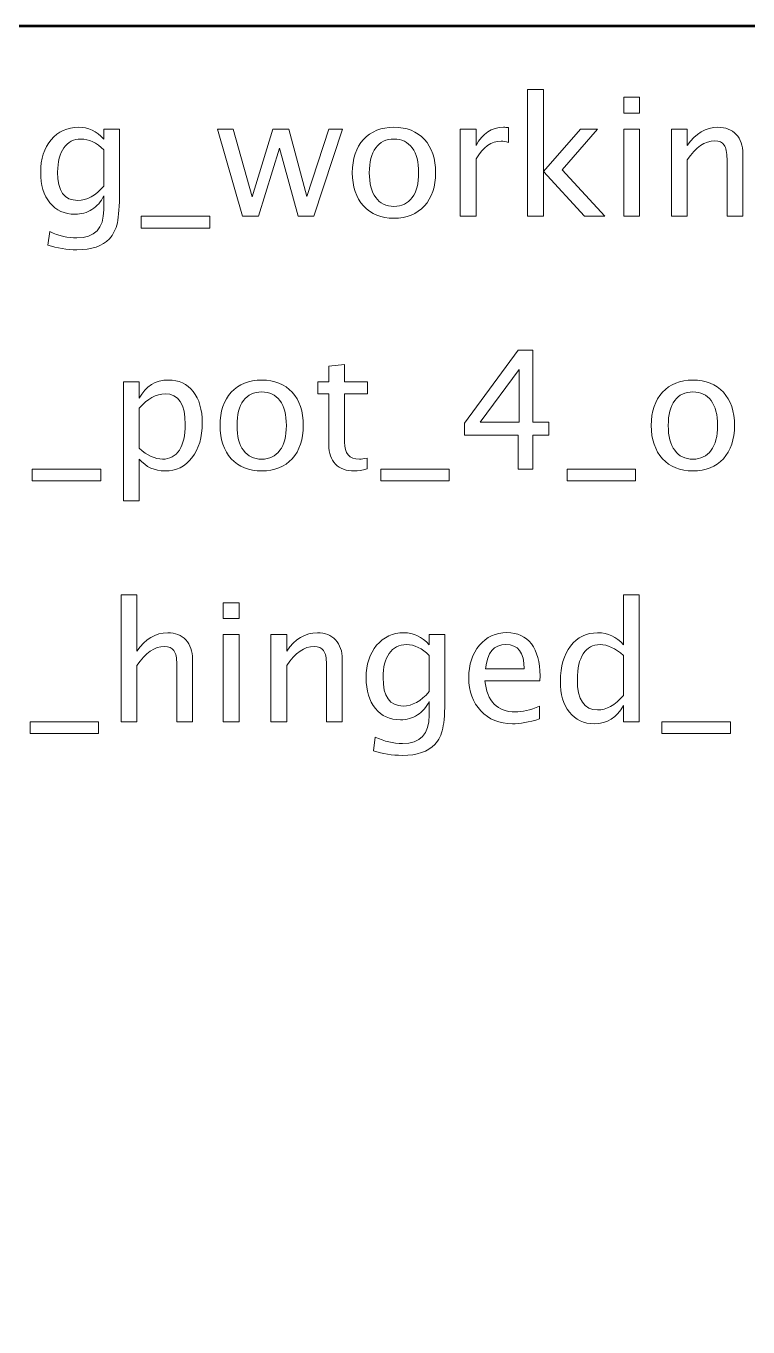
# Model space of a CAD drawing. Header units: centimetres. Extents: x -10.4 to 10.4, y -14.9 to 14.9.
# Drawn here: x 1.85 to 4.326, y 10.486 to 14.95 of the extents above; entities that cross this region are included whole.
import ezdxf

# ---------------------------------------------------------------- set-up
doc = ezdxf.new("R2010")
doc.units = ezdxf.units.CM
doc.header["$MEASUREMENT"] = 0
doc.layers.add('Layer 1', color=7, linetype='Continuous')

msp = doc.modelspace()

# ---------------------------------------------------------------- linework, layer by layer
at = {"layer": 'Layer 1', "lineweight": 53}
msp.add_open_spline([(-10.45, -14.45), (-10.45, -14.45), (-10.45, 14.45), (-10.45, 14.45), (-10.45, 14.45), (-10.45, 14.72614), (-10.22614, 14.95), (-9.95, 14.95), (-9.95, 14.95), (-9.95, 14.95), (9.95, 14.95), (9.95, 14.95), (9.95, 14.95), (10.22614, 14.95), (10.45, 14.72614), (10.45, 14.45), (10.45, 14.45), (10.45, 14.45), (10.45, -14.45), (10.45, -14.45), (10.45, -14.45), (10.45, -14.72614), (10.22614, -14.95), (9.95, -14.95), (9.95, -14.95), (9.95, -14.95), (-9.95, -14.95), (-9.95, -14.95), (-9.95, -14.95), (-10.22614, -14.95), (-10.45, -14.72614), (-10.45, -14.45)], degree=3, knots=[0, 0, 0, 0, 0.1111111, 0.1111111, 0.1111111, 0.1111111, 0.2222222, 0.2222222, 0.2222222, 0.2222222, 0.3333333, 0.3333333, 0.3333333, 0.3333333, 0.4444444, 0.4444444, 0.4444444, 0.4444444, 0.5555556, 0.5555556, 0.5555556, 0.5555556, 0.6666667, 0.6666667, 0.6666667, 0.6666667, 0.7777778, 0.7777778, 0.7777778, 0.7777778, 1, 1, 1, 1], dxfattribs=at)
at = {"layer": 'Layer 1', "color": 5, "lineweight": 9}
for points, knots in [([(3.5703, 14.29732), (3.5703, 14.29732), (3.5703, 14.7325), (3.5703, 14.7325), (3.5703, 14.7325), (3.5703, 14.7325), (3.62448, 14.7325), (3.62448, 14.7325), (3.62448, 14.7325), (3.62448, 14.7325), (3.62448, 14.45132), (3.62448, 14.45132), (3.62448, 14.45132), (3.62448, 14.45132), (3.75148, 14.59647), (3.75148, 14.59647), (3.75148, 14.59647), (3.75148, 14.59647), (3.81, 14.59647), (3.81, 14.59647), (3.81, 14.59647), (3.81, 14.59647), (3.68864, 14.45687), (3.68864, 14.45687), (3.68864, 14.45687), (3.68864, 14.45687), (3.83539, 14.29732), (3.83539, 14.29732), (3.83539, 14.29732), (3.83539, 14.29732), (3.76559, 14.29732), (3.76559, 14.29732), (3.76559, 14.29732), (3.76559, 14.29732), (3.62448, 14.45075), (3.62448, 14.45075), (3.62448, 14.45075), (3.62448, 14.45075), (3.62448, 14.29732), (3.62448, 14.29732), (3.62448, 14.29732), (3.62448, 14.29732), (3.5703, 14.29732), (3.5703, 14.29732)], [0, 0, 0, 0, 0.0833333, 0.0833333, 0.0833333, 0.0833333, 0.1666667, 0.1666667, 0.1666667, 0.1666667, 0.25, 0.25, 0.25, 0.25, 0.3333333, 0.3333333, 0.3333333, 0.3333333, 0.4166667, 0.4166667, 0.4166667, 0.4166667, 0.5, 0.5, 0.5, 0.5, 0.5833333, 0.5833333, 0.5833333, 0.5833333, 0.6666667, 0.6666667, 0.6666667, 0.6666667, 0.75, 0.75, 0.75, 0.75, 0.8333333, 0.8333333, 0.8333333, 0.8333333, 1, 1, 1, 1]), ([(3.90022, 14.65122), (3.90022, 14.65122), (3.90022, 14.70541), (3.90022, 14.70541), (3.90022, 14.70541), (3.90022, 14.70541), (3.9544, 14.70541), (3.9544, 14.70541), (3.9544, 14.70541), (3.9544, 14.70541), (3.9544, 14.65122), (3.9544, 14.65122), (3.9544, 14.65122), (3.9544, 14.65122), (3.90022, 14.65122), (3.90022, 14.65122)], [0, 0, 0, 0, 0.2, 0.2, 0.2, 0.2, 0.4, 0.4, 0.4, 0.4, 0.6, 0.6, 0.6, 0.6, 1, 1, 1, 1]), ([(1.92468, 14.19798), (1.92468, 14.19798), (1.93107, 14.24483), (1.93107, 14.24483), (1.93107, 14.24483), (1.96249, 14.23015), (1.99363, 14.22281), (2.02439, 14.22281), (2.02439, 14.22281), (2.08545, 14.22281), (2.11602, 14.25518), (2.11602, 14.3198), (2.11602, 14.3198), (2.11602, 14.3198), (2.11602, 14.36684), (2.11602, 14.36684), (2.11602, 14.36684), (2.10661, 14.34699), (2.09325, 14.33166), (2.07585, 14.32065), (2.07585, 14.32065), (2.05845, 14.30964), (2.03907, 14.30409), (2.01771, 14.30409), (2.01771, 14.30409), (1.9815, 14.30409), (1.9528, 14.31708), (1.93164, 14.34304), (1.93164, 14.34304), (1.91047, 14.369), (1.89984, 14.40419), (1.89984, 14.44859), (1.89984, 14.44859), (1.89984, 14.49403), (1.91188, 14.53109), (1.93596, 14.55978), (1.93596, 14.55978), (1.96014, 14.58838), (1.99128, 14.60268), (2.02957, 14.60268), (2.02957, 14.60268), (2.06306, 14.60268), (2.09194, 14.58914), (2.11602, 14.56195), (2.11602, 14.56195), (2.11602, 14.56195), (2.11602, 14.59647), (2.11602, 14.59647), (2.11602, 14.59647), (2.11602, 14.59647), (2.17021, 14.59647), (2.17021, 14.59647), (2.17021, 14.59647), (2.17021, 14.59647), (2.17021, 14.37898), (2.17021, 14.37898), (2.17021, 14.37898), (2.17021, 14.33222), (2.16776, 14.2976), (2.16287, 14.27512), (2.16287, 14.27512), (2.15807, 14.25264), (2.14885, 14.2342), (2.13549, 14.2199), (2.13549, 14.2199), (2.11179, 14.19478), (2.07472, 14.18217), (2.02439, 14.18217), (2.02439, 14.18217), (1.98987, 14.18217), (1.95666, 14.18744), (1.92468, 14.19798)], [0, 0, 0, 0, 0.0526316, 0.0526316, 0.0526316, 0.0526316, 0.1052632, 0.1052632, 0.1052632, 0.1052632, 0.1578947, 0.1578947, 0.1578947, 0.1578947, 0.2105263, 0.2105263, 0.2105263, 0.2105263, 0.2631579, 0.2631579, 0.2631579, 0.2631579, 0.3157895, 0.3157895, 0.3157895, 0.3157895, 0.3684211, 0.3684211, 0.3684211, 0.3684211, 0.4210526, 0.4210526, 0.4210526, 0.4210526, 0.4736842, 0.4736842, 0.4736842, 0.4736842, 0.5263158, 0.5263158, 0.5263158, 0.5263158, 0.5789474, 0.5789474, 0.5789474, 0.5789474, 0.6315789, 0.6315789, 0.6315789, 0.6315789, 0.6842105, 0.6842105, 0.6842105, 0.6842105, 0.7368421, 0.7368421, 0.7368421, 0.7368421, 0.7894737, 0.7894737, 0.7894737, 0.7894737, 0.8421053, 0.8421053, 0.8421053, 0.8421053, 0.8947368, 0.8947368, 0.8947368, 0.8947368, 1, 1, 1, 1]), ([(3.11169, 14.29055), (3.06776, 14.29055), (3.03295, 14.30456), (3.00737, 14.3326), (3.00737, 14.3326), (2.98168, 14.36063), (2.96889, 14.39873), (2.96889, 14.4468), (2.96889, 14.4468), (2.96889, 14.49478), (2.98168, 14.53279), (3.00737, 14.56073), (3.00737, 14.56073), (3.03295, 14.58867), (3.06776, 14.60268), (3.11169, 14.60268), (3.11169, 14.60268), (3.15563, 14.60268), (3.19043, 14.58867), (3.21602, 14.56073), (3.21602, 14.56073), (3.2417, 14.53279), (3.2545, 14.49478), (3.2545, 14.4468), (3.2545, 14.4468), (3.2545, 14.39873), (3.2417, 14.36063), (3.21602, 14.3326), (3.21602, 14.3326), (3.19043, 14.30456), (3.15563, 14.29055), (3.11169, 14.29055)], [0, 0, 0, 0, 0.1111111, 0.1111111, 0.1111111, 0.1111111, 0.2222222, 0.2222222, 0.2222222, 0.2222222, 0.3333333, 0.3333333, 0.3333333, 0.3333333, 0.4444444, 0.4444444, 0.4444444, 0.4444444, 0.5555556, 0.5555556, 0.5555556, 0.5555556, 0.6666667, 0.6666667, 0.6666667, 0.6666667, 0.7777778, 0.7777778, 0.7777778, 0.7777778, 1, 1, 1, 1]), ([(3.33935, 14.29732), (3.33935, 14.29732), (3.33935, 14.59647), (3.33935, 14.59647), (3.33935, 14.59647), (3.33935, 14.59647), (3.39353, 14.59647), (3.39353, 14.59647), (3.39353, 14.59647), (3.39353, 14.59647), (3.39353, 14.53994), (3.39353, 14.53994), (3.39353, 14.53994), (3.41508, 14.5818), (3.44631, 14.60268), (3.48732, 14.60268), (3.48732, 14.60268), (3.49287, 14.60268), (3.49871, 14.60221), (3.50473, 14.60127), (3.50473, 14.60127), (3.50473, 14.60127), (3.50473, 14.55057), (3.50473, 14.55057), (3.50473, 14.55057), (3.49532, 14.55367), (3.48704, 14.55527), (3.47989, 14.55527), (3.47989, 14.55527), (3.44546, 14.55527), (3.41667, 14.53495), (3.39353, 14.49422), (3.39353, 14.49422), (3.39353, 14.49422), (3.39353, 14.29732), (3.39353, 14.29732), (3.39353, 14.29732), (3.39353, 14.29732), (3.33935, 14.29732), (3.33935, 14.29732)], [0, 0, 0, 0, 0.0909091, 0.0909091, 0.0909091, 0.0909091, 0.1818182, 0.1818182, 0.1818182, 0.1818182, 0.2727273, 0.2727273, 0.2727273, 0.2727273, 0.3636364, 0.3636364, 0.3636364, 0.3636364, 0.4545455, 0.4545455, 0.4545455, 0.4545455, 0.5454545, 0.5454545, 0.5454545, 0.5454545, 0.6363636, 0.6363636, 0.6363636, 0.6363636, 0.7272727, 0.7272727, 0.7272727, 0.7272727, 0.8181818, 0.8181818, 0.8181818, 0.8181818, 1, 1, 1, 1]), ([(4.06334, 14.29732), (4.06334, 14.29732), (4.06334, 14.59647), (4.06334, 14.59647), (4.06334, 14.59647), (4.06334, 14.59647), (4.11752, 14.59647), (4.11752, 14.59647), (4.11752, 14.59647), (4.11752, 14.59647), (4.11752, 14.53994), (4.11752, 14.53994), (4.11752, 14.53994), (4.14621, 14.5818), (4.1814, 14.60268), (4.22298, 14.60268), (4.22298, 14.60268), (4.24913, 14.60268), (4.26992, 14.5945), (4.28526, 14.57803), (4.28526, 14.57803), (4.30059, 14.56167), (4.3083, 14.53956), (4.3083, 14.5119), (4.3083, 14.5119), (4.3083, 14.5119), (4.3083, 14.29732), (4.3083, 14.29732), (4.3083, 14.29732), (4.3083, 14.29732), (4.25412, 14.29732), (4.25412, 14.29732), (4.25412, 14.29732), (4.25412, 14.29732), (4.25412, 14.49422), (4.25412, 14.49422), (4.25412, 14.49422), (4.25412, 14.51642), (4.25082, 14.53222), (4.24433, 14.54163), (4.24433, 14.54163), (4.23775, 14.55113), (4.22693, 14.55583), (4.21178, 14.55583), (4.21178, 14.55583), (4.17848, 14.55583), (4.14706, 14.5341), (4.11752, 14.49064), (4.11752, 14.49064), (4.11752, 14.49064), (4.11752, 14.29732), (4.11752, 14.29732), (4.11752, 14.29732), (4.11752, 14.29732), (4.06334, 14.29732), (4.06334, 14.29732)], [0, 0, 0, 0, 0.0666667, 0.0666667, 0.0666667, 0.0666667, 0.1333333, 0.1333333, 0.1333333, 0.1333333, 0.2, 0.2, 0.2, 0.2, 0.2666667, 0.2666667, 0.2666667, 0.2666667, 0.3333333, 0.3333333, 0.3333333, 0.3333333, 0.4, 0.4, 0.4, 0.4, 0.4666667, 0.4666667, 0.4666667, 0.4666667, 0.5333333, 0.5333333, 0.5333333, 0.5333333, 0.6, 0.6, 0.6, 0.6, 0.6666667, 0.6666667, 0.6666667, 0.6666667, 0.7333333, 0.7333333, 0.7333333, 0.7333333, 0.8, 0.8, 0.8, 0.8, 0.8666667, 0.8666667, 0.8666667, 0.8666667, 1, 1, 1, 1]), ([(2.11602, 14.4008), (2.11602, 14.4008), (2.11602, 14.52488), (2.11602, 14.52488), (2.11602, 14.52488), (2.09213, 14.54962), (2.06607, 14.56204), (2.03794, 14.56204), (2.03794, 14.56204), (2.01292, 14.56204), (1.99335, 14.55207), (1.97924, 14.53203), (1.97924, 14.53203), (1.96503, 14.51209), (1.95798, 14.48434), (1.95798, 14.44897), (1.95798, 14.44897), (1.95798, 14.38396), (1.98103, 14.35151), (2.02722, 14.35151), (2.02722, 14.35151), (2.05864, 14.35151), (2.08827, 14.36797), (2.11602, 14.4008)], [0, 0, 0, 0, 0.1428571, 0.1428571, 0.1428571, 0.1428571, 0.2857143, 0.2857143, 0.2857143, 0.2857143, 0.4285714, 0.4285714, 0.4285714, 0.4285714, 0.5714286, 0.5714286, 0.5714286, 0.5714286, 0.7142857, 0.7142857, 0.7142857, 0.7142857, 1, 1, 1, 1]), ([(2.59269, 14.29732), (2.59269, 14.29732), (2.5069, 14.59647), (2.5069, 14.59647), (2.5069, 14.59647), (2.5069, 14.59647), (2.55977, 14.59647), (2.55977, 14.59647), (2.55977, 14.59647), (2.55977, 14.59647), (2.62552, 14.36421), (2.62552, 14.36421), (2.62552, 14.36421), (2.62552, 14.36421), (2.69645, 14.59647), (2.69645, 14.59647), (2.69645, 14.59647), (2.69645, 14.59647), (2.75064, 14.59647), (2.75064, 14.59647), (2.75064, 14.59647), (2.75064, 14.59647), (2.81301, 14.36458), (2.81301, 14.36458), (2.81301, 14.36458), (2.81301, 14.36458), (2.88846, 14.59647), (2.88846, 14.59647), (2.88846, 14.59647), (2.88846, 14.59647), (2.93474, 14.59647), (2.93474, 14.59647), (2.93474, 14.59647), (2.93474, 14.59647), (2.83709, 14.29732), (2.83709, 14.29732), (2.83709, 14.29732), (2.83709, 14.29732), (2.78291, 14.29732), (2.78291, 14.29732), (2.78291, 14.29732), (2.78291, 14.29732), (2.71875, 14.53062), (2.71875, 14.53062), (2.71875, 14.53062), (2.71875, 14.53062), (2.64688, 14.29732), (2.64688, 14.29732), (2.64688, 14.29732), (2.64688, 14.29732), (2.59269, 14.29732), (2.59269, 14.29732)], [0, 0, 0, 0, 0.0714286, 0.0714286, 0.0714286, 0.0714286, 0.1428571, 0.1428571, 0.1428571, 0.1428571, 0.2142857, 0.2142857, 0.2142857, 0.2142857, 0.2857143, 0.2857143, 0.2857143, 0.2857143, 0.3571429, 0.3571429, 0.3571429, 0.3571429, 0.4285714, 0.4285714, 0.4285714, 0.4285714, 0.5, 0.5, 0.5, 0.5, 0.5714286, 0.5714286, 0.5714286, 0.5714286, 0.6428571, 0.6428571, 0.6428571, 0.6428571, 0.7142857, 0.7142857, 0.7142857, 0.7142857, 0.7857143, 0.7857143, 0.7857143, 0.7857143, 0.8571429, 0.8571429, 0.8571429, 0.8571429, 1, 1, 1, 1]), ([(3.1116, 14.33119), (3.13841, 14.33119), (3.15929, 14.34125), (3.17416, 14.36148), (3.17416, 14.36148), (3.18893, 14.38161), (3.19636, 14.41011), (3.19636, 14.4468), (3.19636, 14.4468), (3.19636, 14.4834), (3.18893, 14.51181), (3.17416, 14.53194), (3.17416, 14.53194), (3.15929, 14.55198), (3.13841, 14.56204), (3.1116, 14.56204), (3.1116, 14.56204), (3.08469, 14.56204), (3.06381, 14.55198), (3.04913, 14.53194), (3.04913, 14.53194), (3.03436, 14.51181), (3.02703, 14.4834), (3.02703, 14.4468), (3.02703, 14.4468), (3.02703, 14.41011), (3.03436, 14.38161), (3.04913, 14.36148), (3.04913, 14.36148), (3.06381, 14.34125), (3.08469, 14.33119), (3.1116, 14.33119)], [0, 0, 0, 0, 0.1111111, 0.1111111, 0.1111111, 0.1111111, 0.2222222, 0.2222222, 0.2222222, 0.2222222, 0.3333333, 0.3333333, 0.3333333, 0.3333333, 0.4444444, 0.4444444, 0.4444444, 0.4444444, 0.5555556, 0.5555556, 0.5555556, 0.5555556, 0.6666667, 0.6666667, 0.6666667, 0.6666667, 0.7777778, 0.7777778, 0.7777778, 0.7777778, 1, 1, 1, 1]), ([(3.90022, 14.29732), (3.90022, 14.29732), (3.90022, 14.59647), (3.90022, 14.59647), (3.90022, 14.59647), (3.90022, 14.59647), (3.9544, 14.59647), (3.9544, 14.59647), (3.9544, 14.59647), (3.9544, 14.59647), (3.9544, 14.29732), (3.9544, 14.29732), (3.9544, 14.29732), (3.9544, 14.29732), (3.90022, 14.29732), (3.90022, 14.29732)], [0, 0, 0, 0, 0.2, 0.2, 0.2, 0.2, 0.4, 0.4, 0.4, 0.4, 0.6, 0.6, 0.6, 0.6, 1, 1, 1, 1]), ([(2.245, 14.25668), (2.245, 14.25668), (2.245, 14.29732), (2.245, 14.29732), (2.245, 14.29732), (2.245, 14.29732), (2.4798, 14.29732), (2.4798, 14.29732), (2.4798, 14.29732), (2.4798, 14.29732), (2.4798, 14.25668), (2.4798, 14.25668), (2.4798, 14.25668), (2.4798, 14.25668), (2.245, 14.25668), (2.245, 14.25668)], [0, 0, 0, 0, 0.2, 0.2, 0.2, 0.2, 0.4, 0.4, 0.4, 0.4, 0.6, 0.6, 0.6, 0.6, 1, 1, 1, 1]), ([(3.53757, 13.42997), (3.53757, 13.42997), (3.53757, 13.54568), (3.53757, 13.54568), (3.53757, 13.54568), (3.53757, 13.54568), (3.35357, 13.54568), (3.35357, 13.54568), (3.35357, 13.54568), (3.35357, 13.54568), (3.35357, 13.58688), (3.35357, 13.58688), (3.35357, 13.58688), (3.35357, 13.58688), (3.53757, 13.83806), (3.53757, 13.83806), (3.53757, 13.83806), (3.53757, 13.83806), (3.58837, 13.83806), (3.58837, 13.83806), (3.58837, 13.83806), (3.58837, 13.83806), (3.58837, 13.59027), (3.58837, 13.59027), (3.58837, 13.59027), (3.58837, 13.59027), (3.64312, 13.59027), (3.64312, 13.59027), (3.64312, 13.59027), (3.64312, 13.59027), (3.64312, 13.54568), (3.64312, 13.54568), (3.64312, 13.54568), (3.64312, 13.54568), (3.58837, 13.54568), (3.58837, 13.54568), (3.58837, 13.54568), (3.58837, 13.54568), (3.58837, 13.42997), (3.58837, 13.42997), (3.58837, 13.42997), (3.58837, 13.42997), (3.53757, 13.42997), (3.53757, 13.42997)], [0, 0, 0, 0, 0.0833333, 0.0833333, 0.0833333, 0.0833333, 0.1666667, 0.1666667, 0.1666667, 0.1666667, 0.25, 0.25, 0.25, 0.25, 0.3333333, 0.3333333, 0.3333333, 0.3333333, 0.4166667, 0.4166667, 0.4166667, 0.4166667, 0.5, 0.5, 0.5, 0.5, 0.5833333, 0.5833333, 0.5833333, 0.5833333, 0.6666667, 0.6666667, 0.6666667, 0.6666667, 0.75, 0.75, 0.75, 0.75, 0.8333333, 0.8333333, 0.8333333, 0.8333333, 1, 1, 1, 1]), ([(3.01942, 13.43006), (3.00267, 13.42545), (2.98809, 13.4232), (2.97577, 13.4232), (2.97577, 13.4232), (2.94811, 13.4232), (2.92657, 13.4311), (2.91114, 13.4469), (2.91114, 13.4469), (2.89562, 13.46271), (2.8879, 13.48463), (2.8879, 13.51275), (2.8879, 13.51275), (2.8879, 13.51275), (2.8879, 13.68848), (2.8879, 13.68848), (2.8879, 13.68848), (2.8879, 13.68848), (2.85046, 13.68848), (2.85046, 13.68848), (2.85046, 13.68848), (2.85046, 13.68848), (2.85046, 13.72912), (2.85046, 13.72912), (2.85046, 13.72912), (2.85046, 13.72912), (2.8879, 13.72912), (2.8879, 13.72912), (2.8879, 13.72912), (2.8879, 13.72912), (2.8879, 13.78322), (2.8879, 13.78322), (2.8879, 13.78322), (2.8879, 13.78322), (2.94209, 13.78839), (2.94209, 13.78839), (2.94209, 13.78839), (2.94209, 13.78839), (2.94209, 13.72912), (2.94209, 13.72912), (2.94209, 13.72912), (2.94209, 13.72912), (3.02055, 13.72912), (3.02055, 13.72912), (3.02055, 13.72912), (3.02055, 13.72912), (3.02055, 13.68848), (3.02055, 13.68848), (3.02055, 13.68848), (3.02055, 13.68848), (2.94209, 13.68848), (2.94209, 13.68848), (2.94209, 13.68848), (2.94209, 13.68848), (2.94209, 13.52254), (2.94209, 13.52254), (2.94209, 13.52254), (2.94209, 13.4834), (2.95912, 13.46384), (2.99308, 13.46384), (2.99308, 13.46384), (3.00032, 13.46384), (3.00907, 13.46506), (3.01942, 13.46741), (3.01942, 13.46741), (3.01942, 13.46741), (3.01942, 13.43006), (3.01942, 13.43006)], [0, 0, 0, 0, 0.0555556, 0.0555556, 0.0555556, 0.0555556, 0.1111111, 0.1111111, 0.1111111, 0.1111111, 0.1666667, 0.1666667, 0.1666667, 0.1666667, 0.2222222, 0.2222222, 0.2222222, 0.2222222, 0.2777778, 0.2777778, 0.2777778, 0.2777778, 0.3333333, 0.3333333, 0.3333333, 0.3333333, 0.3888889, 0.3888889, 0.3888889, 0.3888889, 0.4444444, 0.4444444, 0.4444444, 0.4444444, 0.5, 0.5, 0.5, 0.5, 0.5555556, 0.5555556, 0.5555556, 0.5555556, 0.6111111, 0.6111111, 0.6111111, 0.6111111, 0.6666667, 0.6666667, 0.6666667, 0.6666667, 0.7222222, 0.7222222, 0.7222222, 0.7222222, 0.7777778, 0.7777778, 0.7777778, 0.7777778, 0.8333333, 0.8333333, 0.8333333, 0.8333333, 0.8888889, 0.8888889, 0.8888889, 0.8888889, 1, 1, 1, 1]), ([(3.40709, 13.59027), (3.40709, 13.59027), (3.54096, 13.59027), (3.54096, 13.59027), (3.54096, 13.59027), (3.54096, 13.59027), (3.54096, 13.77108), (3.54096, 13.77108), (3.54096, 13.77108), (3.54096, 13.77108), (3.40709, 13.59027), (3.40709, 13.59027)], [0, 0, 0, 0, 0.25, 0.25, 0.25, 0.25, 0.5, 0.5, 0.5, 0.5, 1, 1, 1, 1]), ([(2.18368, 13.32103), (2.18368, 13.32103), (2.18368, 13.72912), (2.18368, 13.72912), (2.18368, 13.72912), (2.18368, 13.72912), (2.23786, 13.72912), (2.23786, 13.72912), (2.23786, 13.72912), (2.23786, 13.72912), (2.23786, 13.67259), (2.23786, 13.67259), (2.23786, 13.67259), (2.26006, 13.71445), (2.29346, 13.73533), (2.33796, 13.73533), (2.33796, 13.73533), (2.37399, 13.73533), (2.4023, 13.72226), (2.423, 13.69601), (2.423, 13.69601), (2.44369, 13.66976), (2.45404, 13.63392), (2.45404, 13.58848), (2.45404, 13.58848), (2.45404, 13.539), (2.44228, 13.49902), (2.41886, 13.46873), (2.41886, 13.46873), (2.39544, 13.43834), (2.36458, 13.4232), (2.32639, 13.4232), (2.32639, 13.4232), (2.29092, 13.4232), (2.26138, 13.43674), (2.23786, 13.46393), (2.23786, 13.46393), (2.23786, 13.46393), (2.23786, 13.32103), (2.23786, 13.32103), (2.23786, 13.32103), (2.23786, 13.32103), (2.18368, 13.32103), (2.18368, 13.32103)], [0, 0, 0, 0, 0.0833333, 0.0833333, 0.0833333, 0.0833333, 0.1666667, 0.1666667, 0.1666667, 0.1666667, 0.25, 0.25, 0.25, 0.25, 0.3333333, 0.3333333, 0.3333333, 0.3333333, 0.4166667, 0.4166667, 0.4166667, 0.4166667, 0.5, 0.5, 0.5, 0.5, 0.5833333, 0.5833333, 0.5833333, 0.5833333, 0.6666667, 0.6666667, 0.6666667, 0.6666667, 0.75, 0.75, 0.75, 0.75, 0.8333333, 0.8333333, 0.8333333, 0.8333333, 1, 1, 1, 1]), ([(2.65799, 13.4232), (2.61406, 13.4232), (2.57925, 13.43721), (2.55367, 13.46525), (2.55367, 13.46525), (2.52798, 13.49328), (2.51519, 13.53138), (2.51519, 13.57945), (2.51519, 13.57945), (2.51519, 13.62743), (2.52798, 13.66544), (2.55367, 13.69338), (2.55367, 13.69338), (2.57925, 13.72132), (2.61406, 13.73533), (2.65799, 13.73533), (2.65799, 13.73533), (2.70193, 13.73533), (2.73673, 13.72132), (2.76232, 13.69338), (2.76232, 13.69338), (2.788, 13.66544), (2.8008, 13.62743), (2.8008, 13.57945), (2.8008, 13.57945), (2.8008, 13.53138), (2.788, 13.49328), (2.76232, 13.46525), (2.76232, 13.46525), (2.73673, 13.43721), (2.70193, 13.4232), (2.65799, 13.4232)], [0, 0, 0, 0, 0.1111111, 0.1111111, 0.1111111, 0.1111111, 0.2222222, 0.2222222, 0.2222222, 0.2222222, 0.3333333, 0.3333333, 0.3333333, 0.3333333, 0.4444444, 0.4444444, 0.4444444, 0.4444444, 0.5555556, 0.5555556, 0.5555556, 0.5555556, 0.6666667, 0.6666667, 0.6666667, 0.6666667, 0.7777778, 0.7777778, 0.7777778, 0.7777778, 1, 1, 1, 1]), ([(4.13719, 13.4232), (4.09326, 13.4232), (4.05845, 13.43721), (4.03287, 13.46525), (4.03287, 13.46525), (4.00718, 13.49328), (3.99439, 13.53138), (3.99439, 13.57945), (3.99439, 13.57945), (3.99439, 13.62743), (4.00718, 13.66544), (4.03287, 13.69338), (4.03287, 13.69338), (4.05845, 13.72132), (4.09326, 13.73533), (4.13719, 13.73533), (4.13719, 13.73533), (4.18113, 13.73533), (4.21593, 13.72132), (4.24152, 13.69338), (4.24152, 13.69338), (4.2672, 13.66544), (4.28, 13.62743), (4.28, 13.57945), (4.28, 13.57945), (4.28, 13.53138), (4.2672, 13.49328), (4.24152, 13.46525), (4.24152, 13.46525), (4.21593, 13.43721), (4.18113, 13.4232), (4.13719, 13.4232)], [0, 0, 0, 0, 0.1111111, 0.1111111, 0.1111111, 0.1111111, 0.2222222, 0.2222222, 0.2222222, 0.2222222, 0.3333333, 0.3333333, 0.3333333, 0.3333333, 0.4444444, 0.4444444, 0.4444444, 0.4444444, 0.5555556, 0.5555556, 0.5555556, 0.5555556, 0.6666667, 0.6666667, 0.6666667, 0.6666667, 0.7777778, 0.7777778, 0.7777778, 0.7777778, 1, 1, 1, 1]), ([(2.23786, 13.50128), (2.2658, 13.47635), (2.29243, 13.46384), (2.31773, 13.46384), (2.31773, 13.46384), (2.34266, 13.46384), (2.36195, 13.47428), (2.37549, 13.49507), (2.37549, 13.49507), (2.38913, 13.51586), (2.39591, 13.54512), (2.39591, 13.58293), (2.39591, 13.58293), (2.39591, 13.65292), (2.37276, 13.68792), (2.32648, 13.68792), (2.32648, 13.68792), (2.29619, 13.68792), (2.26665, 13.67155), (2.23786, 13.63872), (2.23786, 13.63872), (2.23786, 13.63872), (2.23786, 13.50128), (2.23786, 13.50128)], [0, 0, 0, 0, 0.1428571, 0.1428571, 0.1428571, 0.1428571, 0.2857143, 0.2857143, 0.2857143, 0.2857143, 0.4285714, 0.4285714, 0.4285714, 0.4285714, 0.5714286, 0.5714286, 0.5714286, 0.5714286, 0.7142857, 0.7142857, 0.7142857, 0.7142857, 1, 1, 1, 1]), ([(2.6579, 13.46384), (2.68471, 13.46384), (2.70559, 13.4739), (2.72046, 13.49413), (2.72046, 13.49413), (2.73523, 13.51426), (2.74266, 13.54276), (2.74266, 13.57945), (2.74266, 13.57945), (2.74266, 13.61605), (2.73523, 13.64446), (2.72046, 13.66459), (2.72046, 13.66459), (2.70559, 13.68463), (2.68471, 13.69469), (2.6579, 13.69469), (2.6579, 13.69469), (2.63099, 13.69469), (2.61011, 13.68463), (2.59543, 13.66459), (2.59543, 13.66459), (2.58066, 13.64446), (2.57333, 13.61605), (2.57333, 13.57945), (2.57333, 13.57945), (2.57333, 13.54276), (2.58066, 13.51426), (2.59543, 13.49413), (2.59543, 13.49413), (2.61011, 13.4739), (2.63099, 13.46384), (2.6579, 13.46384)], [0, 0, 0, 0, 0.1111111, 0.1111111, 0.1111111, 0.1111111, 0.2222222, 0.2222222, 0.2222222, 0.2222222, 0.3333333, 0.3333333, 0.3333333, 0.3333333, 0.4444444, 0.4444444, 0.4444444, 0.4444444, 0.5555556, 0.5555556, 0.5555556, 0.5555556, 0.6666667, 0.6666667, 0.6666667, 0.6666667, 0.7777778, 0.7777778, 0.7777778, 0.7777778, 1, 1, 1, 1]), ([(4.1371, 13.46384), (4.16391, 13.46384), (4.18479, 13.4739), (4.19966, 13.49413), (4.19966, 13.49413), (4.21443, 13.51426), (4.22186, 13.54276), (4.22186, 13.57945), (4.22186, 13.57945), (4.22186, 13.61605), (4.21443, 13.64446), (4.19966, 13.66459), (4.19966, 13.66459), (4.18479, 13.68463), (4.16391, 13.69469), (4.1371, 13.69469), (4.1371, 13.69469), (4.11019, 13.69469), (4.08931, 13.68463), (4.07463, 13.66459), (4.07463, 13.66459), (4.05986, 13.64446), (4.05253, 13.61605), (4.05253, 13.57945), (4.05253, 13.57945), (4.05253, 13.54276), (4.05986, 13.51426), (4.07463, 13.49413), (4.07463, 13.49413), (4.08931, 13.4739), (4.11019, 13.46384), (4.1371, 13.46384)], [0, 0, 0, 0, 0.1111111, 0.1111111, 0.1111111, 0.1111111, 0.2222222, 0.2222222, 0.2222222, 0.2222222, 0.3333333, 0.3333333, 0.3333333, 0.3333333, 0.4444444, 0.4444444, 0.4444444, 0.4444444, 0.5555556, 0.5555556, 0.5555556, 0.5555556, 0.6666667, 0.6666667, 0.6666667, 0.6666667, 0.7777778, 0.7777778, 0.7777778, 0.7777778, 1, 1, 1, 1]), ([(1.87098, 13.38933), (1.87098, 13.38933), (1.87098, 13.42997), (1.87098, 13.42997), (1.87098, 13.42997), (1.87098, 13.42997), (2.10578, 13.42997), (2.10578, 13.42997), (2.10578, 13.42997), (2.10578, 13.42997), (2.10578, 13.38933), (2.10578, 13.38933), (2.10578, 13.38933), (2.10578, 13.38933), (1.87098, 13.38933), (1.87098, 13.38933)], [0, 0, 0, 0, 0.2, 0.2, 0.2, 0.2, 0.4, 0.4, 0.4, 0.4, 0.6, 0.6, 0.6, 0.6, 1, 1, 1, 1]), ([(3.06627, 13.38933), (3.06627, 13.38933), (3.06627, 13.42997), (3.06627, 13.42997), (3.06627, 13.42997), (3.06627, 13.42997), (3.30107, 13.42997), (3.30107, 13.42997), (3.30107, 13.42997), (3.30107, 13.42997), (3.30107, 13.38933), (3.30107, 13.38933), (3.30107, 13.38933), (3.30107, 13.38933), (3.06627, 13.38933), (3.06627, 13.38933)], [0, 0, 0, 0, 0.2, 0.2, 0.2, 0.2, 0.4, 0.4, 0.4, 0.4, 0.6, 0.6, 0.6, 0.6, 1, 1, 1, 1]), ([(3.7054, 13.38933), (3.7054, 13.38933), (3.7054, 13.42997), (3.7054, 13.42997), (3.7054, 13.42997), (3.7054, 13.42997), (3.9402, 13.42997), (3.9402, 13.42997), (3.9402, 13.42997), (3.9402, 13.42997), (3.9402, 13.38933), (3.9402, 13.38933), (3.9402, 13.38933), (3.9402, 13.38933), (3.7054, 13.38933), (3.7054, 13.38933)], [0, 0, 0, 0, 0.2, 0.2, 0.2, 0.2, 0.4, 0.4, 0.4, 0.4, 0.6, 0.6, 0.6, 0.6, 1, 1, 1, 1]), ([(2.17605, 12.56262), (2.17605, 12.56262), (2.17605, 12.9978), (2.17605, 12.9978), (2.17605, 12.9978), (2.17605, 12.9978), (2.23023, 12.9978), (2.23023, 12.9978), (2.23023, 12.9978), (2.23023, 12.9978), (2.23023, 12.80524), (2.23023, 12.80524), (2.23023, 12.80524), (2.25892, 12.8471), (2.29411, 12.86798), (2.33569, 12.86798), (2.33569, 12.86798), (2.36184, 12.86798), (2.38263, 12.8598), (2.39797, 12.84333), (2.39797, 12.84333), (2.4133, 12.82697), (2.42101, 12.80486), (2.42101, 12.7772), (2.42101, 12.7772), (2.42101, 12.7772), (2.42101, 12.56262), (2.42101, 12.56262), (2.42101, 12.56262), (2.42101, 12.56262), (2.36683, 12.56262), (2.36683, 12.56262), (2.36683, 12.56262), (2.36683, 12.56262), (2.36683, 12.75952), (2.36683, 12.75952), (2.36683, 12.75952), (2.36683, 12.78172), (2.36353, 12.79752), (2.35704, 12.80693), (2.35704, 12.80693), (2.35046, 12.81643), (2.33964, 12.82113), (2.32449, 12.82113), (2.32449, 12.82113), (2.29119, 12.82113), (2.25977, 12.7994), (2.23023, 12.75594), (2.23023, 12.75594), (2.23023, 12.75594), (2.23023, 12.56262), (2.23023, 12.56262), (2.23023, 12.56262), (2.23023, 12.56262), (2.17605, 12.56262), (2.17605, 12.56262)], [0, 0, 0, 0, 0.0666667, 0.0666667, 0.0666667, 0.0666667, 0.1333333, 0.1333333, 0.1333333, 0.1333333, 0.2, 0.2, 0.2, 0.2, 0.2666667, 0.2666667, 0.2666667, 0.2666667, 0.3333333, 0.3333333, 0.3333333, 0.3333333, 0.4, 0.4, 0.4, 0.4, 0.4666667, 0.4666667, 0.4666667, 0.4666667, 0.5333333, 0.5333333, 0.5333333, 0.5333333, 0.6, 0.6, 0.6, 0.6, 0.6666667, 0.6666667, 0.6666667, 0.6666667, 0.7333333, 0.7333333, 0.7333333, 0.7333333, 0.8, 0.8, 0.8, 0.8, 0.8666667, 0.8666667, 0.8666667, 0.8666667, 1, 1, 1, 1]), ([(3.89872, 12.56262), (3.89872, 12.56262), (3.89872, 12.61878), (3.89872, 12.61878), (3.89872, 12.61878), (3.87661, 12.57683), (3.84331, 12.55585), (3.79881, 12.55585), (3.79881, 12.55585), (3.76269, 12.55585), (3.73428, 12.56892), (3.71358, 12.59517), (3.71358, 12.59517), (3.69289, 12.62142), (3.68254, 12.65726), (3.68254, 12.7027), (3.68254, 12.7027), (3.68254, 12.75237), (3.6943, 12.79235), (3.71772, 12.82264), (3.71772, 12.82264), (3.74124, 12.85284), (3.7721, 12.86798), (3.81039, 12.86798), (3.81039, 12.86798), (3.84585, 12.86798), (3.87539, 12.85444), (3.89872, 12.82725), (3.89872, 12.82725), (3.89872, 12.82725), (3.89872, 12.9978), (3.89872, 12.9978), (3.89872, 12.9978), (3.89872, 12.9978), (3.95291, 12.9978), (3.95291, 12.9978), (3.95291, 12.9978), (3.95291, 12.9978), (3.95291, 12.56262), (3.95291, 12.56262), (3.95291, 12.56262), (3.95291, 12.56262), (3.89872, 12.56262), (3.89872, 12.56262)], [0, 0, 0, 0, 0.0833333, 0.0833333, 0.0833333, 0.0833333, 0.1666667, 0.1666667, 0.1666667, 0.1666667, 0.25, 0.25, 0.25, 0.25, 0.3333333, 0.3333333, 0.3333333, 0.3333333, 0.4166667, 0.4166667, 0.4166667, 0.4166667, 0.5, 0.5, 0.5, 0.5, 0.5833333, 0.5833333, 0.5833333, 0.5833333, 0.6666667, 0.6666667, 0.6666667, 0.6666667, 0.75, 0.75, 0.75, 0.75, 0.8333333, 0.8333333, 0.8333333, 0.8333333, 1, 1, 1, 1]), ([(2.52638, 12.91652), (2.52638, 12.91652), (2.52638, 12.97071), (2.52638, 12.97071), (2.52638, 12.97071), (2.52638, 12.97071), (2.58056, 12.97071), (2.58056, 12.97071), (2.58056, 12.97071), (2.58056, 12.97071), (2.58056, 12.91652), (2.58056, 12.91652), (2.58056, 12.91652), (2.58056, 12.91652), (2.52638, 12.91652), (2.52638, 12.91652)], [0, 0, 0, 0, 0.2, 0.2, 0.2, 0.2, 0.4, 0.4, 0.4, 0.4, 0.6, 0.6, 0.6, 0.6, 1, 1, 1, 1]), ([(2.52638, 12.56262), (2.52638, 12.56262), (2.52638, 12.86177), (2.52638, 12.86177), (2.52638, 12.86177), (2.52638, 12.86177), (2.58056, 12.86177), (2.58056, 12.86177), (2.58056, 12.86177), (2.58056, 12.86177), (2.58056, 12.56262), (2.58056, 12.56262), (2.58056, 12.56262), (2.58056, 12.56262), (2.52638, 12.56262), (2.52638, 12.56262)], [0, 0, 0, 0, 0.2, 0.2, 0.2, 0.2, 0.4, 0.4, 0.4, 0.4, 0.6, 0.6, 0.6, 0.6, 1, 1, 1, 1]), ([(2.6895, 12.56262), (2.6895, 12.56262), (2.6895, 12.86177), (2.6895, 12.86177), (2.6895, 12.86177), (2.6895, 12.86177), (2.74368, 12.86177), (2.74368, 12.86177), (2.74368, 12.86177), (2.74368, 12.86177), (2.74368, 12.80524), (2.74368, 12.80524), (2.74368, 12.80524), (2.77237, 12.8471), (2.80756, 12.86798), (2.84914, 12.86798), (2.84914, 12.86798), (2.87529, 12.86798), (2.89608, 12.8598), (2.91142, 12.84333), (2.91142, 12.84333), (2.92675, 12.82697), (2.93446, 12.80486), (2.93446, 12.7772), (2.93446, 12.7772), (2.93446, 12.7772), (2.93446, 12.56262), (2.93446, 12.56262), (2.93446, 12.56262), (2.93446, 12.56262), (2.88028, 12.56262), (2.88028, 12.56262), (2.88028, 12.56262), (2.88028, 12.56262), (2.88028, 12.75952), (2.88028, 12.75952), (2.88028, 12.75952), (2.88028, 12.78172), (2.87698, 12.79752), (2.87049, 12.80693), (2.87049, 12.80693), (2.86391, 12.81643), (2.85309, 12.82113), (2.83794, 12.82113), (2.83794, 12.82113), (2.80464, 12.82113), (2.77322, 12.7994), (2.74368, 12.75594), (2.74368, 12.75594), (2.74368, 12.75594), (2.74368, 12.56262), (2.74368, 12.56262), (2.74368, 12.56262), (2.74368, 12.56262), (2.6895, 12.56262), (2.6895, 12.56262)], [0, 0, 0, 0, 0.0666667, 0.0666667, 0.0666667, 0.0666667, 0.1333333, 0.1333333, 0.1333333, 0.1333333, 0.2, 0.2, 0.2, 0.2, 0.2666667, 0.2666667, 0.2666667, 0.2666667, 0.3333333, 0.3333333, 0.3333333, 0.3333333, 0.4, 0.4, 0.4, 0.4, 0.4666667, 0.4666667, 0.4666667, 0.4666667, 0.5333333, 0.5333333, 0.5333333, 0.5333333, 0.6, 0.6, 0.6, 0.6, 0.6666667, 0.6666667, 0.6666667, 0.6666667, 0.7333333, 0.7333333, 0.7333333, 0.7333333, 0.8, 0.8, 0.8, 0.8, 0.8666667, 0.8666667, 0.8666667, 0.8666667, 1, 1, 1, 1]), ([(3.04096, 12.46328), (3.04096, 12.46328), (3.04735, 12.51013), (3.04735, 12.51013), (3.04735, 12.51013), (3.07877, 12.49545), (3.10991, 12.48811), (3.14067, 12.48811), (3.14067, 12.48811), (3.20173, 12.48811), (3.2323, 12.52048), (3.2323, 12.5851), (3.2323, 12.5851), (3.2323, 12.5851), (3.2323, 12.63214), (3.2323, 12.63214), (3.2323, 12.63214), (3.22289, 12.61229), (3.20953, 12.59696), (3.19213, 12.58595), (3.19213, 12.58595), (3.17473, 12.57494), (3.15535, 12.56939), (3.13399, 12.56939), (3.13399, 12.56939), (3.09778, 12.56939), (3.06908, 12.58238), (3.04792, 12.60834), (3.04792, 12.60834), (3.02675, 12.6343), (3.01612, 12.66949), (3.01612, 12.71389), (3.01612, 12.71389), (3.01612, 12.75933), (3.02816, 12.79639), (3.05224, 12.82508), (3.05224, 12.82508), (3.07642, 12.85368), (3.10756, 12.86798), (3.14585, 12.86798), (3.14585, 12.86798), (3.17934, 12.86798), (3.20822, 12.85444), (3.2323, 12.82725), (3.2323, 12.82725), (3.2323, 12.82725), (3.2323, 12.86177), (3.2323, 12.86177), (3.2323, 12.86177), (3.2323, 12.86177), (3.28649, 12.86177), (3.28649, 12.86177), (3.28649, 12.86177), (3.28649, 12.86177), (3.28649, 12.64428), (3.28649, 12.64428), (3.28649, 12.64428), (3.28649, 12.59752), (3.28404, 12.5629), (3.27915, 12.54042), (3.27915, 12.54042), (3.27435, 12.51794), (3.26513, 12.4995), (3.25177, 12.4852), (3.25177, 12.4852), (3.22807, 12.46008), (3.191, 12.44747), (3.14067, 12.44747), (3.14067, 12.44747), (3.10615, 12.44747), (3.07294, 12.45274), (3.04096, 12.46328)], [0, 0, 0, 0, 0.0526316, 0.0526316, 0.0526316, 0.0526316, 0.1052632, 0.1052632, 0.1052632, 0.1052632, 0.1578947, 0.1578947, 0.1578947, 0.1578947, 0.2105263, 0.2105263, 0.2105263, 0.2105263, 0.2631579, 0.2631579, 0.2631579, 0.2631579, 0.3157895, 0.3157895, 0.3157895, 0.3157895, 0.3684211, 0.3684211, 0.3684211, 0.3684211, 0.4210526, 0.4210526, 0.4210526, 0.4210526, 0.4736842, 0.4736842, 0.4736842, 0.4736842, 0.5263158, 0.5263158, 0.5263158, 0.5263158, 0.5789474, 0.5789474, 0.5789474, 0.5789474, 0.6315789, 0.6315789, 0.6315789, 0.6315789, 0.6842105, 0.6842105, 0.6842105, 0.6842105, 0.7368421, 0.7368421, 0.7368421, 0.7368421, 0.7894737, 0.7894737, 0.7894737, 0.7894737, 0.8421053, 0.8421053, 0.8421053, 0.8421053, 0.8947368, 0.8947368, 0.8947368, 0.8947368, 1, 1, 1, 1]), ([(3.61132, 12.57222), (3.57492, 12.5613), (3.54378, 12.55585), (3.51781, 12.55585), (3.51781, 12.55585), (3.47351, 12.55585), (3.43748, 12.57052), (3.40972, 12.59978), (3.40972, 12.59978), (3.38197, 12.62904), (3.36805, 12.66695), (3.36805, 12.71361), (3.36805, 12.71361), (3.36805, 12.75886), (3.38028, 12.79602), (3.40483, 12.82508), (3.40483, 12.82508), (3.42939, 12.85406), (3.46081, 12.86855), (3.49909, 12.86855), (3.49909, 12.86855), (3.53531, 12.86855), (3.56335, 12.85566), (3.5831, 12.82988), (3.5831, 12.82988), (3.60286, 12.80411), (3.61273, 12.76761), (3.61273, 12.72029), (3.61273, 12.72029), (3.61273, 12.72029), (3.61245, 12.70373), (3.61245, 12.70373), (3.61245, 12.70373), (3.61245, 12.70373), (3.42336, 12.70373), (3.42336, 12.70373), (3.42336, 12.70373), (3.43127, 12.63223), (3.46617, 12.59649), (3.52797, 12.59649), (3.52797, 12.59649), (3.55065, 12.59649), (3.5784, 12.60288), (3.61132, 12.61568), (3.61132, 12.61568), (3.61132, 12.61568), (3.61132, 12.57222), (3.61132, 12.57222)], [0, 0, 0, 0, 0.0769231, 0.0769231, 0.0769231, 0.0769231, 0.1538462, 0.1538462, 0.1538462, 0.1538462, 0.2307692, 0.2307692, 0.2307692, 0.2307692, 0.3076923, 0.3076923, 0.3076923, 0.3076923, 0.3846154, 0.3846154, 0.3846154, 0.3846154, 0.4615385, 0.4615385, 0.4615385, 0.4615385, 0.5384615, 0.5384615, 0.5384615, 0.5384615, 0.6153846, 0.6153846, 0.6153846, 0.6153846, 0.6923077, 0.6923077, 0.6923077, 0.6923077, 0.7692308, 0.7692308, 0.7692308, 0.7692308, 0.8461538, 0.8461538, 0.8461538, 0.8461538, 1, 1, 1, 1]), ([(3.2323, 12.6661), (3.2323, 12.6661), (3.2323, 12.79018), (3.2323, 12.79018), (3.2323, 12.79018), (3.20841, 12.81492), (3.18235, 12.82734), (3.15422, 12.82734), (3.15422, 12.82734), (3.1292, 12.82734), (3.10963, 12.81737), (3.09552, 12.79733), (3.09552, 12.79733), (3.08131, 12.77739), (3.07426, 12.74964), (3.07426, 12.71427), (3.07426, 12.71427), (3.07426, 12.64926), (3.09731, 12.61681), (3.1435, 12.61681), (3.1435, 12.61681), (3.17492, 12.61681), (3.20455, 12.63327), (3.2323, 12.6661)], [0, 0, 0, 0, 0.1428571, 0.1428571, 0.1428571, 0.1428571, 0.2857143, 0.2857143, 0.2857143, 0.2857143, 0.4285714, 0.4285714, 0.4285714, 0.4285714, 0.5714286, 0.5714286, 0.5714286, 0.5714286, 0.7142857, 0.7142857, 0.7142857, 0.7142857, 1, 1, 1, 1]), ([(3.42619, 12.74437), (3.42619, 12.74437), (3.55827, 12.74437), (3.55827, 12.74437), (3.55827, 12.74437), (3.55827, 12.80006), (3.53748, 12.82791), (3.49599, 12.82791), (3.49599, 12.82791), (3.45422, 12.82791), (3.43098, 12.80006), (3.42619, 12.74437)], [0, 0, 0, 0, 0.25, 0.25, 0.25, 0.25, 0.5, 0.5, 0.5, 0.5, 1, 1, 1, 1]), ([(3.89872, 12.79018), (3.87059, 12.81492), (3.84397, 12.82734), (3.81876, 12.82734), (3.81876, 12.82734), (3.79392, 12.82734), (3.77473, 12.81699), (3.76109, 12.7962), (3.76109, 12.7962), (3.74745, 12.77551), (3.74068, 12.74616), (3.74068, 12.70815), (3.74068, 12.70815), (3.74068, 12.63825), (3.76382, 12.60326), (3.8102, 12.60326), (3.8102, 12.60326), (3.8403, 12.60326), (3.86984, 12.61972), (3.89872, 12.65255), (3.89872, 12.65255), (3.89872, 12.65255), (3.89872, 12.79018), (3.89872, 12.79018)], [0, 0, 0, 0, 0.1428571, 0.1428571, 0.1428571, 0.1428571, 0.2857143, 0.2857143, 0.2857143, 0.2857143, 0.4285714, 0.4285714, 0.4285714, 0.4285714, 0.5714286, 0.5714286, 0.5714286, 0.5714286, 0.7142857, 0.7142857, 0.7142857, 0.7142857, 1, 1, 1, 1]), ([(1.86335, 12.52198), (1.86335, 12.52198), (1.86335, 12.56262), (1.86335, 12.56262), (1.86335, 12.56262), (1.86335, 12.56262), (2.09815, 12.56262), (2.09815, 12.56262), (2.09815, 12.56262), (2.09815, 12.56262), (2.09815, 12.52198), (2.09815, 12.52198), (2.09815, 12.52198), (2.09815, 12.52198), (1.86335, 12.52198), (1.86335, 12.52198)], [0, 0, 0, 0, 0.2, 0.2, 0.2, 0.2, 0.4, 0.4, 0.4, 0.4, 0.6, 0.6, 0.6, 0.6, 1, 1, 1, 1]), ([(4.03099, 12.52198), (4.03099, 12.52198), (4.03099, 12.56262), (4.03099, 12.56262), (4.03099, 12.56262), (4.03099, 12.56262), (4.26579, 12.56262), (4.26579, 12.56262), (4.26579, 12.56262), (4.26579, 12.56262), (4.26579, 12.52198), (4.26579, 12.52198), (4.26579, 12.52198), (4.26579, 12.52198), (4.03099, 12.52198), (4.03099, 12.52198)], [0, 0, 0, 0, 0.2, 0.2, 0.2, 0.2, 0.4, 0.4, 0.4, 0.4, 0.6, 0.6, 0.6, 0.6, 1, 1, 1, 1])]:
    msp.add_open_spline(points, degree=3, knots=knots, dxfattribs=at)

doc.saveas('drawing.dxf')
